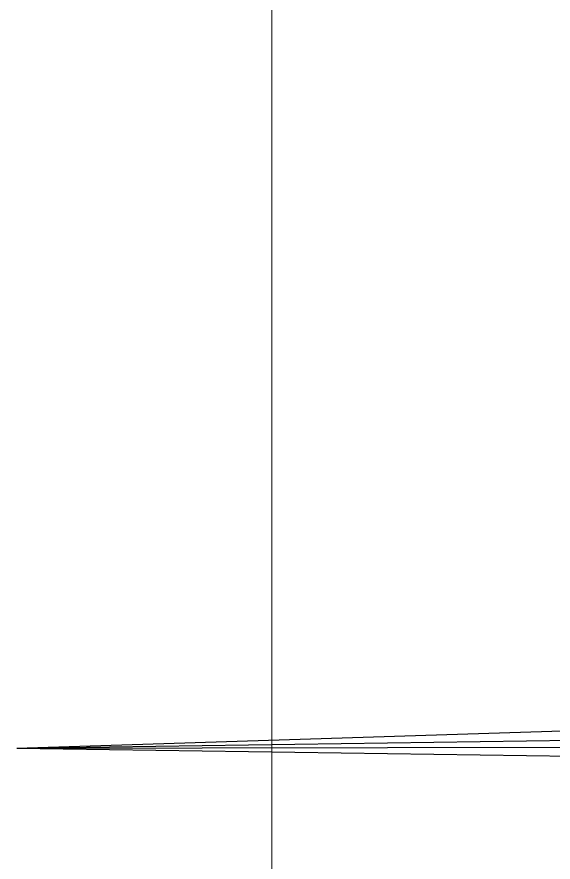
# Model space of a CAD drawing. Header units: millimetres. Extents: x 182 to 575, y -105 to 95.
# Drawn here: x 366.901 to 367.367, y -1.183 to -0.447 of the extents above; entities that cross this region are included whole.
import ezdxf

# ---------------------------------------------------------------- set-up
doc = ezdxf.new("R2010")
doc.units = ezdxf.units.MM
doc.header["$MEASUREMENT"] = 0
doc.layers.add('PDF_Geometry', color=7, linetype='Continuous')

msp = doc.modelspace()

# ---------------------------------------------------------------- linework, layer by layer
for p in [(376.77325, -0.76911), (374.86849, -0.96911), (373.86849, -1.06911), (372.86849, -1.16911)]:
    msp.add_line(p, (366.90068, -1.08376))
at = {"layer": 'PDF_Geometry', "lineweight": 20}
for points in [[(367.12262, 1.22454), (367.12262, 1.02454), (367.12262, 0.72454), (367.12262, -2.42784)], [(368.99405, -2.42784), (368.99405, 0.72454), (367.12262, 0.72454), (367.12262, -2.42784), (368.09405, -2.42784)]]:
    msp.add_lwpolyline(points, dxfattribs=at)

doc.saveas('drawing.dxf')
